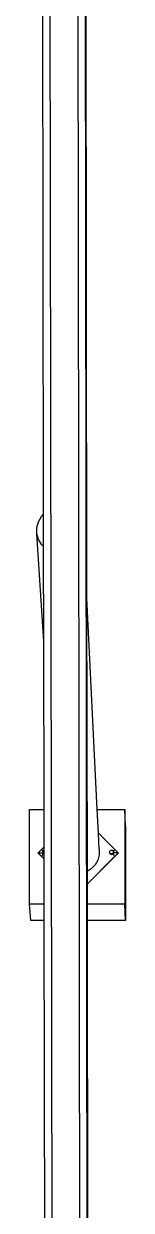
# Model space of a CAD drawing. Header units: inches. Extents: x -614 to 848, y -1045 to 1103.
# Drawn here: x -45.3 to -25.1, y 555.3 to 807.2 of the extents above; entities that cross this region are included whole.
import ezdxf

# ---------------------------------------------------------------- set-up
doc = ezdxf.new("R2010")
doc.units = ezdxf.units.IN
doc.header["$MEASUREMENT"] = 0

msp = doc.modelspace()

# ---------------------------------------------------------------- linework, layer by layer
for p, q in [((-38.10485, -1044.7934), (-41.30631, 1015.55191)), ((-32.59127, -1044.7934), (-35.32949, 1015.55191)), ((-31.14033, -1044.7934), (-33.75664, 1015.55191)), ((-42.37511, 703.06585), (-42.55186, 812.64005)), ((-33.43046, 812.64005), (-33.27092, 686.73163)), ((-42.8249, 702.60474), (-42.37511, 703.06585)), ((-42.36401, 696.18098), (-42.37511, 703.06585)), ((-43.77931, 700.21709), (-43.45928, 701.47374)), ((-43.7632, 698.92043), (-43.77931, 700.21709)), ((-43.45928, 701.47374), (-42.8249, 702.60474)), ((-43.41203, 697.67213), (-43.7632, 698.92043)), ((-42.33155, 676.05624), (-43.7632, 698.92043)), ((-42.74974, 696.55724), (-43.41203, 697.67213)), ((-42.36401, 696.18098), (-42.74974, 696.55724)), ((-42.33155, 676.05624), (-42.36401, 696.18098)), ((-31.02671, 640.40977), (-33.27092, 686.73163)), ((-33.27092, 686.73163), (-33.19553, 627.23925)), ((-42.27405, 640.40977), (-42.33155, 676.05624)), ((-45.34243, 640.40977), (-42.27405, 640.40977)), ((-45.34243, 620.26976), (-45.34243, 640.40977)), ((-42.26118, 632.433), (-42.27405, 640.40977)), ((-31.02671, 640.40977), (-25.20242, 640.40977)), ((-30.78258, 635.37083), (-31.02671, 640.40977)), ((-25.20242, 640.40977), (-25.20242, 620.26976)), ((-25.06197, 636.84074), (-25.20242, 640.40977)), ((-30.78258, 635.37083), (-27.32945, 631.9177)), ((-30.61661, 631.94505), (-30.78258, 635.37083)), ((-25.06197, 636.84074), (-25.06197, 616.81297)), ((-42.77648, 631.9177), (-42.26118, 632.433)), ((-42.26003, 631.7198), (-42.26118, 632.433)), ((-43.52333, 631.17085), (-42.77648, 631.9177)), ((-42.77648, 630.424), (-43.52333, 631.17085)), ((-43.52168, 631.14701), (-43.52333, 631.17085)), ((-43.52333, 631.17085), (-42.51002, 631.17085)), ((-42.77486, 630.40018), (-43.52168, 631.14701)), ((-42.60863, 631.69896), (-42.77648, 631.9177)), ((-42.77648, 630.424), (-42.60863, 630.64275)), ((-42.77486, 630.40018), (-42.77648, 630.424)), ((-42.2571, 629.90463), (-42.77648, 630.424)), ((-42.25707, 629.88239), (-42.77486, 630.40018)), ((-42.50597, 631.45111), (-42.60863, 631.69896)), ((-42.60863, 630.64275), (-42.50311, 630.89749)), ((-42.51691, 631.40448), (-42.53119, 631.29599)), ((-42.53119, 631.29599), (-42.51691, 631.18749)), ((-42.52022, 631.3452), (-42.50643, 631.45001)), ((-42.51691, 631.29599), (-42.52022, 631.3452)), ((-42.51533, 631.30801), (-42.52022, 631.3452)), ((-42.5174, 631.29229), (-42.51691, 631.29599)), ((-42.50311, 631.19119), (-42.5174, 631.29229)), ((-42.51033, 631.42037), (-42.51691, 631.40448)), ((-42.51533, 631.30801), (-42.51691, 631.29599)), ((-42.51691, 631.18749), (-42.51002, 631.17085)), ((-42.50643, 631.2404), (-42.51533, 631.30801)), ((-42.51002, 631.17085), (-42.49775, 631.17085)), ((-42.51002, 631.17085), (-42.47503, 631.08639)), ((-42.50643, 631.45001), (-42.50597, 631.45111)), ((-42.46965, 631.15162), (-42.50643, 631.2404)), ((-42.50597, 631.45111), (-42.46597, 631.54767)), ((-42.50311, 631.19119), (-42.50311, 631.18379)), ((-42.50311, 631.19119), (-42.47377, 631.12035)), ((-42.50311, 631.18379), (-42.47451, 631.11474)), ((-42.50311, 630.89749), (-42.47451, 631.11474)), ((-42.49775, 631.17085), (-42.49469, 631.17085)), ((-42.49469, 631.17085), (-42.47762, 631.17085)), ((-42.47503, 631.08639), (-42.41718, 631.011)), ((-42.47451, 631.11474), (-42.47377, 631.12035)), ((-42.47451, 631.11474), (-42.46123, 631.08269)), ((-42.47377, 631.12035), (-42.46965, 631.15162)), ((-42.46266, 631.09353), (-42.47377, 631.12035)), ((-42.46597, 631.14273), (-42.46965, 631.15162)), ((-42.46597, 631.54767), (-42.40162, 631.63154)), ((-42.40162, 631.05887), (-42.46597, 631.14273)), ((-42.40708, 631.0211), (-42.46266, 631.09353)), ((-42.46123, 631.08269), (-42.39462, 630.99588)), ((-42.41718, 631.011), (-42.4128, 631.00529)), ((-42.4128, 631.00529), (-42.40841, 630.99957)), ((-42.40841, 630.99957), (-42.3216, 630.93296)), ((-42.40708, 631.0211), (-42.38334, 631.04484)), ((-42.39831, 631.00967), (-42.40708, 631.0211)), ((-42.40162, 631.63154), (-42.31775, 631.69589)), ((-42.38334, 631.04484), (-42.40162, 631.05887)), ((-42.31446, 630.94533), (-42.39831, 631.00967)), ((-42.39462, 630.99588), (-42.3078, 630.92926)), ((-42.31775, 630.99452), (-42.38334, 631.04484)), ((-42.3216, 630.93296), (-42.25872, 630.90691)), ((-42.31775, 631.69589), (-42.26003, 631.7198)), ((-42.25882, 630.9701), (-42.31775, 630.99452)), ((-42.25874, 630.92225), (-42.31446, 630.94533)), ((-42.3078, 630.92926), (-42.25872, 630.90893)), ((-42.25882, 630.9701), (-42.26003, 631.7198)), ((-42.25874, 630.92225), (-42.25882, 630.9701)), ((-42.25872, 630.90893), (-42.25874, 630.92225)), ((-42.2571, 629.90463), (-42.25872, 630.90893)), ((-42.25707, 629.88239), (-42.2571, 629.90463)), ((-42.24156, 620.26976), (-42.25707, 629.88239)), ((-27.78022, 629.97324), (-33.19214, 624.56132)), ((-27.68824, 630.04037), (-33.19211, 624.5365)), ((-30.89084, 629.64109), (-31.46327, 628.62055)), ((-30.60206, 630.77502), (-30.89084, 629.64109)), ((-30.61661, 631.94505), (-30.60206, 630.77502)), ((-28.41682, 631.39068), (-28.4311, 631.28219)), ((-28.4311, 631.28219), (-28.41682, 631.17369)), ((-28.41903, 631.3314), (-28.40523, 631.43621)), ((-28.41682, 631.28219), (-28.41903, 631.3314)), ((-28.41468, 631.29838), (-28.41903, 631.3314)), ((-28.40862, 631.41046), (-28.41682, 631.39068)), ((-28.41682, 631.28219), (-28.41468, 631.29838)), ((-28.40302, 631.17739), (-28.41682, 631.28219)), ((-28.41682, 631.17369), (-28.37494, 631.07259)), ((-28.40523, 631.2266), (-28.41468, 631.29838)), ((-28.40523, 631.43621), (-28.36478, 631.53387)), ((-28.36478, 631.12894), (-28.40523, 631.2266)), ((-28.36257, 631.07974), (-28.40302, 631.17739)), ((-28.37494, 631.07259), (-28.31709, 630.99721)), ((-28.36478, 631.53387), (-28.30043, 631.61774)), ((-28.30043, 631.04507), (-28.36478, 631.12894)), ((-28.30699, 631.00731), (-28.36257, 631.07974)), ((-28.31709, 630.99721), (-28.31842, 630.99588)), ((-28.31842, 630.99588), (-28.31271, 630.99149)), ((-28.30699, 631.00731), (-28.31709, 630.99721)), ((-28.31709, 630.99721), (-28.31271, 630.99149)), ((-28.31271, 630.99149), (-28.23161, 630.92926)), ((-28.31271, 630.99149), (-28.30832, 630.98578)), ((-28.30832, 630.98578), (-28.22151, 630.91916)), ((-28.28278, 631.03152), (-28.30699, 631.00731)), ((-28.29822, 630.99588), (-28.30699, 631.00731)), ((-28.30043, 631.61774), (-28.21656, 631.68209)), ((-28.28278, 631.03152), (-28.30043, 631.04507)), ((-28.21436, 630.93153), (-28.29822, 630.99588)), ((-28.21656, 630.98072), (-28.28278, 631.03152)), ((-28.23161, 630.92926), (-28.13051, 630.88738)), ((-28.22151, 630.91916), (-28.12041, 630.87728)), ((-28.21656, 631.68209), (-28.1189, 631.72254)), ((-28.1189, 630.94026), (-28.21656, 630.98072)), ((-28.11671, 630.89108), (-28.21436, 630.93153)), ((-28.13051, 630.88738), (-28.02201, 630.8731)), ((-28.12041, 630.87728), (-28.01191, 630.863)), ((-28.1189, 631.72254), (-28.01409, 631.73634)), ((-28.01409, 630.92647), (-28.1189, 630.94026)), ((-28.01191, 630.87728), (-28.11671, 630.89108)), ((-28.02201, 630.8731), (-28.01191, 630.87443)), ((-28.01409, 631.73634), (-27.90929, 631.72254)), ((-27.90929, 630.94026), (-28.01409, 630.92647)), ((-28.01191, 630.87728), (-28.01191, 630.92675)), ((-27.90711, 630.89108), (-28.01191, 630.87728)), ((-28.01191, 630.87443), (-27.91352, 630.88738)), ((-28.01191, 630.87443), (-28.01191, 630.87728)), ((-28.01191, 630.863), (-27.90342, 630.87728)), ((-28.01191, 630.863), (-28.01191, 630.87443)), ((-27.91352, 630.88738), (-27.90711, 630.89108)), ((-27.90929, 631.72254), (-27.81163, 631.68209)), ((-27.81163, 630.98072), (-27.90929, 630.94026)), ((-27.81242, 630.92926), (-27.90711, 630.89108)), ((-27.90342, 630.87728), (-27.80232, 630.91916)), ((-27.81242, 630.92926), (-27.7256, 630.99588)), ((-27.81163, 631.68209), (-27.72776, 631.61774)), ((-27.72776, 631.04507), (-27.81163, 630.98072)), ((-27.80232, 630.91916), (-27.7155, 630.98578)), ((-27.6132, 630.14026), (-27.78022, 629.97324)), ((-27.78022, 629.97324), (-27.77045, 629.97728)), ((-27.77045, 629.97728), (-27.68824, 630.04037)), ((-27.72776, 631.61774), (-27.66341, 631.53387)), ((-27.66341, 631.12894), (-27.72776, 631.04507)), ((-27.65898, 631.08269), (-27.7256, 630.99588)), ((-27.7155, 630.98578), (-27.64888, 631.07259)), ((-27.68824, 630.04037), (-27.68377, 630.0438)), ((-27.68377, 630.0438), (-27.68033, 630.04828)), ((-27.32842, 630.40018), (-27.68033, 630.04828)), ((-27.68033, 630.04828), (-27.61725, 630.13049)), ((-27.66341, 631.53387), (-27.62295, 631.43621)), ((-27.63544, 631.19646), (-27.66341, 631.12894)), ((-27.63487, 631.14091), (-27.65898, 631.08269)), ((-27.64888, 631.07259), (-27.60818, 631.17085)), ((-27.63544, 631.19646), (-27.63881, 631.17085)), ((-27.63881, 631.17085), (-27.63487, 631.14091)), ((-27.62295, 631.2266), (-27.63544, 631.19646)), ((-27.62246, 631.17085), (-27.63487, 631.14091)), ((-27.63487, 631.14091), (-27.60282, 630.89749)), ((-27.62246, 631.17085), (-27.63315, 631.17085)), ((-27.62295, 631.43621), (-27.61884, 631.40498)), ((-27.61132, 631.31497), (-27.62295, 631.2266)), ((-27.6208, 631.17739), (-27.62246, 631.17085)), ((-27.60818, 631.17085), (-27.62246, 631.17085)), ((-27.607, 631.39068), (-27.6216, 631.42592)), ((-27.607, 631.28219), (-27.6208, 631.17739)), ((-27.6208, 631.17739), (-27.6171, 631.18379)), ((-27.6171, 631.40078), (-27.61884, 631.40498)), ((-27.61884, 631.40498), (-27.61342, 631.36375)), ((-27.61725, 630.13049), (-27.6132, 630.14026)), ((-27.61282, 631.36825), (-27.6171, 631.40078)), ((-27.6171, 631.18379), (-27.60282, 631.29229)), ((-27.61282, 631.36825), (-27.61342, 631.36375)), ((-27.61342, 631.36375), (-27.60916, 631.3314)), ((-27.33921, 630.41425), (-27.6132, 630.14026)), ((-27.60282, 631.44422), (-27.61282, 631.36825)), ((-27.60282, 631.29229), (-27.61282, 631.36825)), ((-27.60916, 631.3314), (-27.61132, 631.31497)), ((-27.61132, 631.31497), (-27.607, 631.28219)), ((-27.607, 631.28219), (-27.60916, 631.3314)), ((-27.60818, 631.17085), (-27.607, 631.17369)), ((-26.5826, 631.17085), (-27.60818, 631.17085)), ((-27.59272, 631.28219), (-27.607, 631.39068)), ((-27.607, 631.17369), (-27.59272, 631.28219)), ((-27.49731, 631.69896), (-27.60282, 631.44422)), ((-27.60282, 630.89749), (-27.49731, 630.64275)), ((-27.32945, 631.9177), (-27.49731, 631.69896)), ((-27.49731, 630.64275), (-27.32945, 630.424)), ((-27.32945, 630.424), (-27.33921, 630.41425)), ((-27.33921, 630.41425), (-27.32842, 630.40018)), ((-27.32945, 631.9177), (-26.5826, 631.17085)), ((-26.59403, 631.15943), (-27.32945, 630.424)), ((-27.32842, 630.40018), (-27.32945, 630.424)), ((-26.5816, 631.14701), (-27.32842, 630.40018)), ((-26.5826, 631.17085), (-26.59403, 631.15943)), ((-26.59403, 631.15943), (-26.5816, 631.14701)), ((-26.5816, 631.14701), (-26.5826, 631.17085)), ((-32.28032, 627.78293), (-33.19553, 627.23925)), ((-33.19553, 627.23925), (-33.19214, 624.56132)), ((-31.46327, 628.62055), (-32.28032, 627.78293)), ((-33.19214, 624.56132), (-33.19211, 624.5365)), ((-33.19211, 624.5365), (-33.1867, 620.26976)), ((-45.08974, 616.81297), (-45.34243, 620.26976)), ((-42.24156, 620.26976), (-45.34243, 620.26976)), ((-42.23599, 616.81297), (-42.24156, 620.26976)), ((-25.20242, 620.26976), (-33.1867, 620.26976)), ((-33.1867, 620.26976), (-33.18232, 616.81297)), ((-25.06197, 616.81297), (-25.20242, 620.26976)), ((-42.23599, 616.81297), (-45.08974, 616.81297)), ((-42.01571, 480.24871), (-42.23599, 616.81297)), ((-25.06197, 616.81297), (-33.18232, 616.81297)), ((-33.18232, 616.81297), (-32.99437, 468.48466))]:
    msp.add_line(p, q)

doc.saveas('drawing.dxf')
